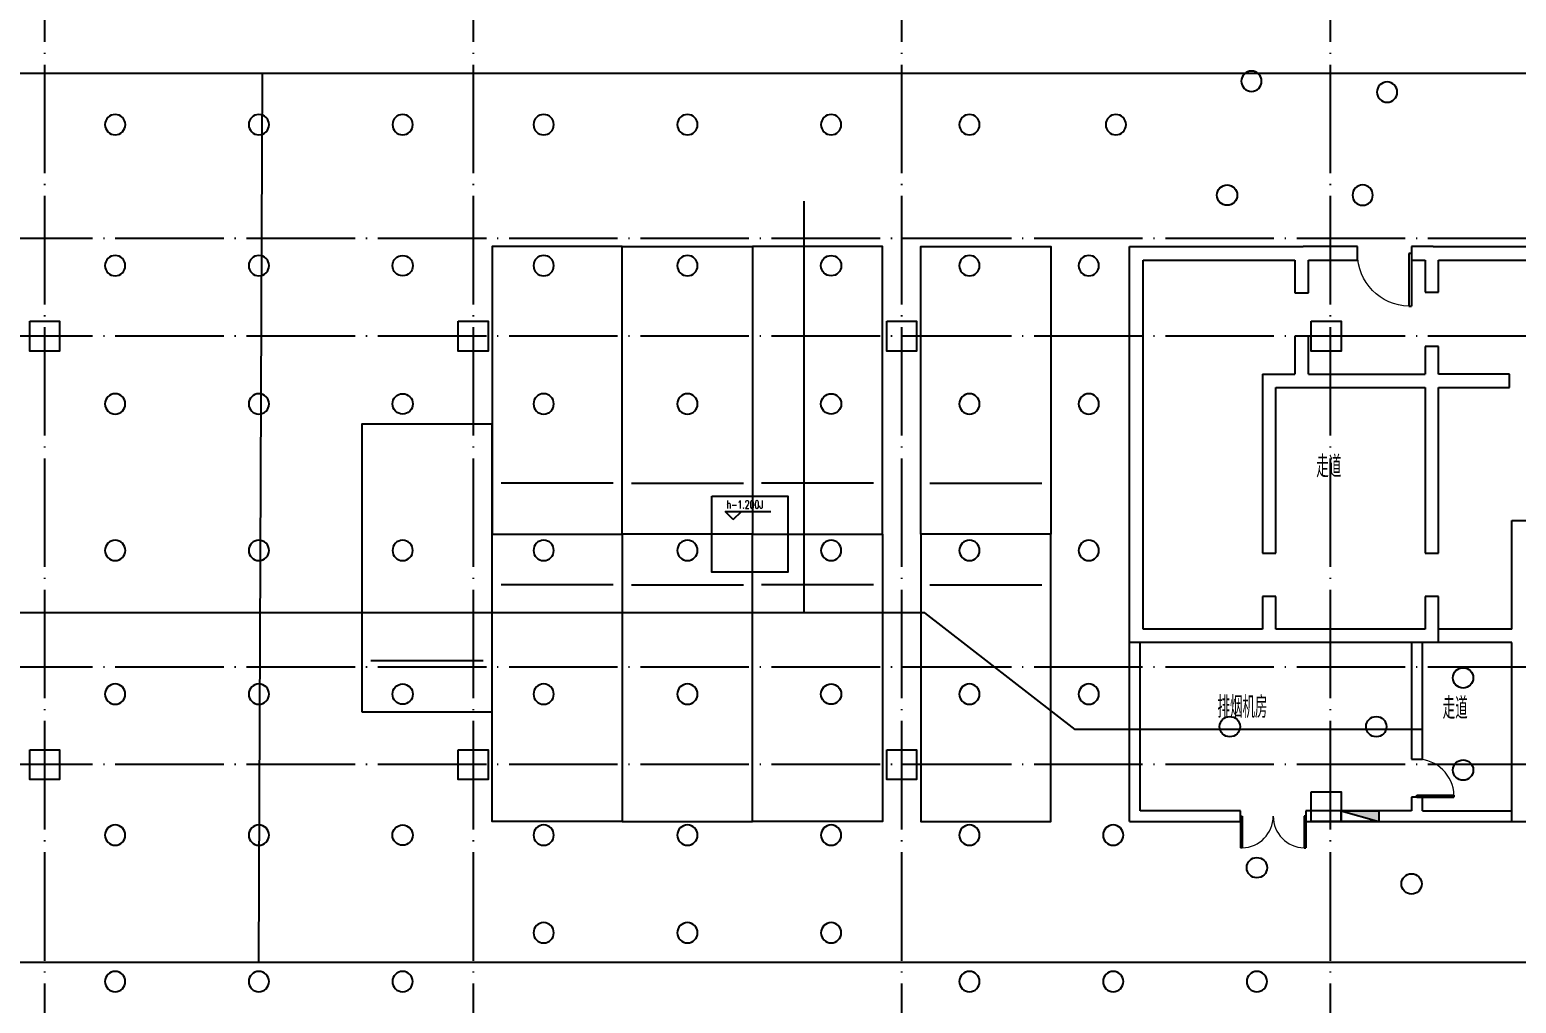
# Model space of a CAD drawing. Extents: x -23309 to 303886, y -33091 to 154511.
# Drawn here: x 131125 to 158531, y 7400 to 25350 of the extents above; entities that cross this region are included whole.
import ezdxf

# ---------------------------------------------------------------- set-up
doc = ezdxf.new("R2010")
doc.units = 0
doc.header["$LTSCALE"] = 1000
doc.header["$MEASUREMENT"] = 0
doc.linetypes.add('CONTINOUS', pattern=[0])
doc.linetypes.add('DOTE', pattern=[2.4200000000000004, 2, -0.2, 0.02, -0.2])
for name, color, linetype in [('COLUMN', 9, 'Continuous'), ('DIM_ELEV', 3, 'Continuous'), ('DOTE', 1, 'Continuous'), ('EQUIP_喷淋', 7, 'Continuous'), ('EQUIP_消火栓', 1, 'Continuous'), ('NT-PY', 1, 'Continuous'), ('PUB_TEXT', 210, 'Continuous'), ('WALL', 9, 'Continuous'), ('WINDOW', 4, 'Continuous'), ('下喷', 7, 'Continuous'), ('普通机动车位', 135, 'Continuous'), ('机动车位车档', 201, 'Continuous'), ('车行线', 2, 'Continuous'), ('集水坑', 42, 'CONTINOUS')]:
    doc.layers.add(name, color=color, linetype=linetype)
doc.styles.add('_TCH_DIM', font='SIMPLEX', dxfattribs={"bigfont": 'GBCBIG'})
doc.styles.add('HNSJY', font='simplex.shx', dxfattribs={"width": 0.8, "bigfont": 'gbcbig.shx'})

# ---------------------------------------------------------------- blocks, each defined once
blk = doc.blocks.new('$DorLib2D$00000001')
for p, q in [((0.45, 0.9750000000000001), (0.5000000000000002, 0.9750000000000001)), ((0.45, 0), (0.45, 0.9750000000000001)), ((0.5, 0), (0.5, 0.9750000000000001)), ((0.5, 0), (0.45, 0))]:
    blk.add_line(p, q)
at = {"lineweight": 13}
blk.add_arc((0.475, 0), 0.975, 91.4692835813538, 180, dxfattribs=at)
blk = doc.blocks.new('$DorLib2D$00000002')
for p, q in [((-0.5, -5.684341886080802e-17), (-0.5000000000000007, 0.4875)), ((-0.4750000000000007, 0.4875), (-0.5000000000000007, 0.4875)), ((-0.475, -2.842170943040401e-17), (-0.4750000000000007, 0.4875)), ((0.475, -2.842170943040401e-17), (0.4750000000000007, 0.4875)), ((0.4750000000000007, 0.4875), (0.5000000000000007, 0.4875)), ((0.5, -5.684341886080802e-17), (0.5000000000000007, 0.4875)), ((-0.5, -5.684341886080802e-17), (-0.475, -2.842170943040401e-17)), ((0.5, -5.684341886080802e-17), (0.475, -2.842170943040401e-17))]:
    blk.add_line(p, q)
at = {"lineweight": 13}
for centre, start, end in [((-0.4875, -4.263256414560601e-17), 0, 88.53071641864632), ((0.4875, -4.263256414560601e-17), 91.4692835813537, 180)]:
    blk.add_arc(centre, 0.4875, start, end, dxfattribs=at)
blk = doc.blocks.new('VAEGFHGFD')
at = {"layer": '车行线'}
for p, q in [((359018.4416805853, 117684.8744662253), (359082.6372674254, 134079.5435830635)), ((337912.6358726867, 117684.8741466289), (384119.038431926, 117684.874147622))]:
    blk.add_line(p, q, dxfattribs=at)
blk.add_lwpolyline([(327468.5026072838, 134079.5238063101), (428268.2575462968, 134079.5868632914), (428268.2575462968, 111818.6050974524)], dxfattribs=at)
blk = doc.blocks.new('hdfjfkjlkjlgh')
at = {"layer": '普通机动车位'}
blk.add_lwpolyline([(22002092.87490848, -3456002.984251085), (22004492.87490189, -3456002.984249472), (22004492.87490866, -3461302.984247654), (22002092.87491524, -3461302.984249271)], close=True, dxfattribs=at)
at = {"layer": '机动车位车档'}
blk.add_line((22004326.20824177, -3456940.484248754), (22002259.54157529, -3456940.484251279), dxfattribs=at)
blk = doc.blocks.new('$TwtSys$00000125')
blk.add_circle((0, 0, 1e-08), 1)
blk = doc.blocks.new('$TwtSys$00000434')
for p, q in [((-0.5, 0.5), (-0.5, -0.5)), ((-0.5, -0.5), (0.5, 0.5)), ((0.5, 0.5), (-0.5, 0.5)), ((0.5, -0.5), (0.5, 0.5)), ((-0.5, -0.5), (0.5, -0.5))]:
    blk.add_line(p, q)
blk.add_solid([(0.5, -0.5), (0.5, 0.5), (-0.5, -0.5)])

msp = doc.modelspace()

# ---------------------------------------------------------------- linework, layer by layer
at = {"layer": 'COLUMN', "color": 3, "ltscale": 5}
for points in [[(131125.4699501954, 19975.00000292331), (131675.4699503705, 19975.00000292331), (131675.4699503705, 19425.00000292331), (131125.4699501954, 19425.00000292331)], [(139025.44627757, 19975.00000281248), (139575.4462777451, 19975.00000281248), (139575.4462777451, 19425.00000281248), (139025.44627757, 19425.00000281248)], [(146925.4462776184, 19975.00000281248), (147475.4462777935, 19975.00000281248), (147475.4462777935, 19425.00000281248), (146925.4462776184, 19425.00000281248)], [(154750.4225917421, 19975.00000281248), (155300.4225919172, 19975.00000281248), (155300.4225919172, 19425.00000281248), (154750.4225917421, 19425.00000281248)], [(131125.4699501954, 12075.00000296242), (131675.4699503705, 12075.00000296242), (131675.4699503705, 11525.00000296242), (131125.4699501954, 11525.00000296242)], [(139025.44627757, 12075.00000285159), (139575.4462777451, 12075.00000285159), (139575.4462777451, 11525.00000285159), (139025.44627757, 11525.00000285159)], [(146925.4462775216, 12075.00000285159), (147475.4462776966, 12075.00000285159), (147475.4462776966, 11525.00000285159), (146925.4462775216, 11525.00000285159)], [(154750.868869666, 11300.19623810786), (155300.8688698411, 11300.19623810786), (155300.8688698411, 10750.19623810786), (154750.868869666, 10750.19623810786)]]:
    msp.add_lwpolyline(points, close=True, dxfattribs=at)
at = {"layer": 'DIM_ELEV'}
for p, q in [((144096.7484180443, 16317.27809411462), (143946.7484180443, 16467.27809411462)), ((143946.7484180443, 16467.27809411462), (144786.7484180443, 16467.27809411462)), ((144096.7484180443, 16317.27809411462), (144246.7484180443, 16467.27809411462))]:
    msp.add_line(p, q, dxfattribs=at)
at = {"layer": 'DOTE', "linetype": 'DOTE'}
for p, q in [((131399.9999995604, 136025.4422550014), (131400, -12369.09281809314)), ((139299.9999996647, 136025.4422550014), (139299.9999998324, -12369.09281753295)), ((147199.9999995306, 136025.4422550014), (147199.9999997839, -12369.09281744866)), ((155099.9999995604, 136025.4422550014), (155099.9999997988, -12369.09281784168)), ((267803.2771895379, 21499.99987729115), (-4883.621246222407, 21499.99988025601)), ((267803.2771896161, 19700.00000143785), (-4883.621246248484, 19700.00000488653)), ((267803.2771895267, 13599.99987769348), (-4883.621246211231, 13599.99987909046)), ((267803.277189523, 11800.00000136567), (-4883.621246248484, 11800.00000481436))]:
    msp.add_line(p, q, dxfattribs=at)
at = {"layer": 'NT-PY', "ltscale": 2}
for points in [[(156800.4351978635, 12449.54859422409), (150399.9999999998, 12449.50096435641), (147624.9999999998, 14599.50096435641), (120500.1498649826, 14599.50096435641), (120500.1498649826, 22449.50096435641), (102699.9999999998, 22449.50096435641)], [(145399.9999999998, 14599.50096435641), (145399.9999999998, 22188.15966006537)]]:
    msp.add_lwpolyline(points, dxfattribs=at)
at = {"layer": 'WALL'}
for p, q in [((151400.0301838294, 21350.19770872855), (154600.327689819, 21350.1977052631)), ((151400.0301838294, 14050.0194372249), (151400.0301838294, 21350.19770872855)), ((155602.6099722385, 21350.1977087658), (154600.327689819, 21350.1977052631)), ((155602.6099722385, 21100.19770067726), (155602.6099722385, 21350.1977087658)), ((157000.1503282562, 21350.19770526356), (156602.6099722385, 21350.1977087658)), ((156602.6099722385, 21350.1977087658), (156602.6099722348, 21100.19770067726)), ((157000.1503282562, 21350.19770526356), (160550.5358048491, 21350.19770526449)), ((151650.0301842839, 21100.19770404027), (154450.3275669366, 21100.1977040412)), ((151650.0301842876, 14300.02792872611), (151650.0301842839, 21100.19770404027)), ((154450.3275669366, 21100.1977040412), (154450.3268356696, 20500.3510101203)), ((154700.326829534, 20500.35070554476), (154700.3275635429, 21100.1977036547)), ((154700.3275635429, 21100.1977036547), (155602.6099722385, 21100.19770067726)), ((156602.6099722348, 21100.19770067726), (156850.1503288597, 21100.19770365517)), ((156850.1503288597, 21100.19770365517), (156850.1503292844, 20511.33031856158)), ((157100.1503267698, 20511.33031856158), (157100.1503250785, 21100.19770471082)), ((157100.1503250785, 21100.19770471082), (160450.5358052067, 21100.19770471129)), ((154450.3268356696, 20500.3510101203), (154700.326829534, 20500.35070554476)), ((156850.1503292844, 20511.33031856158), (157100.1503267698, 20511.33031856158)), ((154450.3258610256, 19700.35102574649), (154450.3250108063, 19002.09473423829)), ((154700.32585489, 19700.35072117095), (154450.3258610256, 19700.35102574649)), ((154700.3250074163, 19002.09473100287), (154700.32585489, 19700.35072117095)), ((157100.1503267698, 19511.33031856158), (156850.1503292844, 19511.33031856158)), ((156850.1503292844, 19511.33031856158), (156850.1503288597, 19002.09473100287)), ((157100.1503250785, 19002.09473086317), (157100.1503267698, 19511.33031856158)), ((153850.3264092281, 19002.09473423875), (153850.3223854192, 15700.1251228734)), ((153850.3264092281, 19002.09473423875), (154450.3250108063, 19002.09473423829)), ((154700.3250074163, 19002.09473100287), (156850.1503288597, 19002.09473100287)), ((158409.2261933163, 19002.09472701681), (157100.1503250785, 19002.09473086317)), ((158409.2261932679, 18752.09473730047), (158409.2261933163, 19002.09472701681)), ((154100.3223843537, 15700.12481803756), (154100.3261032365, 18752.09472386941)), ((154100.3261032365, 18752.09472386941), (154600.3248266764, 18752.09473288368)), ((154600.3248266764, 18752.09473288368), (156850.1503256597, 18752.09473116818)), ((156850.1503256597, 18752.09473116818), (156850.1503269039, 15700.21592793689)), ((157100.1503263153, 18752.09473361523), (158409.2261932679, 18752.09473730047)), ((157100.15032693, 15700.21592793689), (157100.1503263153, 18752.09473361523)), ((158450.4334471896, 16300.1953479888), (160450.5358031504, 16300.19638736063)), ((158450.4352811798, 14300.20765990095), (158450.4334471896, 16300.1953479888)), ((153850.3223854192, 15700.1251228734), (154100.3223843537, 15700.12481803756)), ((156850.1503269039, 15700.21592793689), (157100.15032693, 15700.21592793689)), ((153850.3214099482, 14900.1251228748), (153850.3206758946, 14300.10267895536)), ((154100.321408879, 14900.12481803895), (153850.3214099482, 14900.1251228748)), ((154100.3206747398, 14300.11147193966), (154100.321408879, 14900.12481803895)), ((157100.15032693, 14900.21592793643), (156850.1503269039, 14900.21592793689)), ((156850.1503269039, 14900.21592793689), (156850.1503256634, 14300.21323398064)), ((157100.150326319, 14050.22243311704), (157100.15032693, 14900.21592793643)), ((153850.3206758946, 14300.10267895536), (151650.0301842876, 14300.02792872611)), ((156700.4315002076, 14300.20765725133), (154100.3206747398, 14300.11147193966)), ((156850.1503256634, 14300.21323398064), (156700.4315002076, 14300.20765725133)), ((158450.4352811798, 14300.20765990095), (157096.1534407921, 14300.20765742316)), ((151400.0301159695, 10750.19574394013), (151400.0325036943, 14050.02290715865)), ((154000.3252848499, 14050.10777389287), (151400.0301838294, 14050.0194372249)), ((151600.0302600227, 10950.19577654387), (151600.0325036943, 14050.02276220109)), ((156700.4407482855, 14050.20765742223), (154000.3257377632, 14050.1077739087)), ((156600.4352002405, 14050.20394749596), (156600.4352037162, 11900.19656465558)), ((157100.150326319, 14050.22243311704), (156700.4407482855, 14050.20765742223)), ((156800.4352002256, 11900.19656465558), (156800.4351991527, 14050.21134595975)), ((158450.4354943079, 14050.20940075751), (157096.1534407921, 14050.20765742316)), ((158450.4355284531, 10750.19695112386), (158450.4354943079, 14050.20765876147)), ((156600.4352037162, 11900.19656465558), (156800.4352002256, 11900.19656465558)), ((156800.4352002256, 11200.19656465558), (156600.4352037162, 11200.19656465558)), ((156600.4352037162, 11200.19656465558), (156600.4352002367, 10950.19653095753)), ((156800.435199149, 10950.19655956217), (156800.4352002256, 11200.19656465558)), ((151400.0301159695, 10750.19574394013), (153449.9764884748, 10750.19605470571)), ((153449.9764582999, 10950.19605503447), (151600.0302600227, 10950.19577654387)), ((153449.9764884748, 10750.19605470571), (153449.9764582999, 10950.19605503447)), ((156600.4352002367, 10950.19653095753), (154649.9764582999, 10950.19623607938)), ((154649.9764582999, 10950.19623607938), (154649.9764884785, 10750.19623613899)), ((154649.9764884785, 10750.19623613899), (156700.4352145344, 10750.1965453311)), ((156700.4352150708, 10750.1965453311), (158450.4355284531, 10750.19656343834)), ((156800.435199149, 10950.19655956217), (158450.4355263837, 10950.19657663471)), ((158450.4355284531, 10750.19695112386), (160450.5358066261, 10750.19732507487))]:
    msp.add_line(p, q, dxfattribs=at)
at = {"layer": '集水坑'}
msp.add_lwpolyline([(143699.9526269361, 16750.19771047391), (145099.9526269361, 16750.19771047391), (145099.9526269361, 15350.19771047391), (143699.9526269361, 15350.19771047391)], close=True, dxfattribs=at)

# ---------------------------------------------------------------- block references
at = {"layer": 'EQUIP_喷淋', "xscale": -187.5, "yscale": 187.5, "zscale": 187.5}
for p, rotation in [((153649.827797953, 24399.74060820322), 179.9999999998358), ((156149.5004520863, 24199.75072349003), 179.9999999228433), ((132700.2977775298, 23599.77918176167), 179.9999999228433), ((135350.2977489196, 23599.77918176213), 179.9999999998358), ((138000.1494541019, 23599.7791817626), 179.9999999228433), ((140600.0948144607, 23599.75072348909), 179.9999999228433), ((143250.0947858505, 23599.75072348956), 179.9999999998358), ((145899.9464910328, 23599.75072349003), 179.9999999228433), ((148449.8278265633, 23599.74060820276), 179.9999999228433), ((151149.827797953, 23599.74060820322), 179.9999999998358), ((135350.2977489568, 20999.98786960356), 179.9999999998358), ((143250.0947858877, 20999.95941133099), 179.9999999998358), ((150649.8277979903, 20999.94929604465), 179.9999999998358), ((135350.2977489755, 18450.00094426004), 179.9999999998358), ((143250.0947858468, 18450.00094426051), 179.9999999998358), ((148449.8278265931, 18450.00094426051), 179.9999999998358), ((150649.8277979828, 18450.00094426097), 179.9999999998358), ((132700.2977775633, 15749.79225641815), 179.9999999228433), ((135350.2977489531, 15749.79225641862), 179.9999999998358), ((138000.1494541354, 15749.79225641908), 179.9999999228433), ((140600.0948144346, 15749.79225641862), 179.9999999228433), ((143250.0947858244, 15749.79225641908), 179.9999999998358), ((145899.9464910068, 15749.79225641955), 179.9999999228433), ((148449.8278265856, 15749.79225641955), 179.9999999998358), ((150649.8277979754, 15749.79225642001), 179.9999999998358), ((135350.2977489904, 13100.00094426004), 179.9999999998358), ((143250.0947858617, 13100.00094426051), 179.9999999998358), ((148449.8278265819, 13100.00094426097), 179.9999999998358), ((150649.8277979717, 13100.00094426144), 179.9999999998358), ((135350.1494541876, 10500.00000362145), 179.9999999998358), ((140600.0948144719, 10500.00000362145), 179.9999999228433), ((143250.0947858617, 10500.00000362191), 179.9999999998358), ((145899.946491044, 10500.00000362238), 179.9999999228433), ((151099.8277979717, 10500.00000362098), 179.9999999998358), ((140600.0948144495, 8699.791315780021), 179.9999999228433), ((143250.0947858393, 8699.791315780487), 179.9999999998358), ((145899.9464910217, 8699.791315780953), 179.9999999228433), ((132700.1494827755, 7799.791315779556), 179.9999999228433), ((135350.1494541653, 7799.791315780021), 179.9999999998358), ((138000.0011593476, 7799.791315780487), 179.9999999228433), ((148449.8278265595, 7799.79131577909), 179.9999999228433), ((151099.8277979493, 7799.791315779556), 179.9999999998358), ((153749.6795031317, 7799.791315780021), 179.9999999228433)]:
    msp.add_blockref('$TwtSys$00000125', p, dxfattribs=dict(at, rotation=rotation))
at = {"layer": 'EQUIP_喷淋', "xscale": 187.5, "yscale": 187.5, "zscale": 187.5}
for p in [(157550.4352187514, 13400.20384841505), (153250.4352187514, 12500.20362985833), (155950.4352187514, 12500.20384841505), (157550.4352187514, 11700.20384841505), (156600.5119657591, 9600.196982338093)]:
    msp.add_blockref('$TwtSys$00000125', p, dxfattribs=at)
at = {"layer": 'EQUIP_消火栓', "xscale": -700, "yscale": 200, "zscale": 700, "rotation": 179.999999999467}
msp.add_blockref('$TwtSys$00000434', (155650.4225925766, 10850.64260155149), dxfattribs=at)
at = {"layer": 'WINDOW'}
for name, p, xscale, yscale, zscale, rotation in [('$DorLib2D$00000001', (156102.6099627642, 21225.19770072616), -1000, 1000, 1000, 180), ('$DorLib2D$00000001', (156700.4351994433, 11550.19655918825), 700.0000000000001, 700.0000000000001, -700, 270), ('$DorLib2D$00000002', (154049.9764735438, 10850.19614545518), 1199.999999999997, 1199.999999999997, -1200, 180.0000086442363)]:
    msp.add_blockref(name, p, dxfattribs=dict(at, xscale=xscale, yscale=yscale, zscale=zscale, rotation=rotation))
at = {"layer": '下喷', "xscale": 187.5, "yscale": 187.5, "zscale": 187.5}
for p in [(153199.6795031354, 22299.93888995005), (138000.1494541392, 20999.98786960403), (145899.9464910701, 20999.95941133145), (138000.1494541578, 18450.00094426051), (145899.9464910291, 18450.00094426097), (138000.1494541727, 13100.00094426051), (145899.946491044, 13100.00094426097), (138000.0011593699, 10500.00000362191), (153749.679503154, 9900.000003621448)]:
    msp.add_blockref('$TwtSys$00000125', p, dxfattribs=at)
at = {"layer": '下喷', "xscale": 187.5, "yscale": -187.5, "zscale": 187.5, "rotation": 359.9999999998358}
for p in [(155699.3521572836, 22299.93888995005), (132700.1494827643, 20999.98786960356), (140599.9465196952, 20999.95941133099), (148449.6795317978, 20999.94929604465), (132700.1494827829, 18450.00094426004), (140599.9465196542, 18450.00094426051), (132700.1494827978, 13100.00094426004), (140599.9465196691, 13100.00094426051), (132700.0011879951, 10500.00000362145), (148449.6795317791, 10500.00000362098)]:
    msp.add_blockref('$TwtSys$00000125', p, dxfattribs=at)
at = {"layer": '普通机动车位', "xscale": -1, "rotation": 180}
for p in [(-21862442.92226611, -3439952.786541913), (-21857642.91346734, -3439952.842641872), (-21864842.92224653, -3443227.984241664)]:
    msp.add_blockref('hdfjfkjlkjlgh', p, dxfattribs=at)
at = {"layer": '普通机动车位'}
for p, rotation in [((22146542.82753767, -3439952.786541943), 180), ((22152043.80602274, -3439952.842641872), 179.9999998539099)]:
    msp.add_blockref('hdfjfkjlkjlgh', p, dxfattribs=dict(at, rotation=rotation))
for p in [(-21862442.92226611, 3472053.181960251), (-21857642.92227928, 3472053.181960251)]:
    msp.add_blockref('hdfjfkjlkjlgh', p, dxfattribs=at)
at = {"layer": '普通机动车位', "xscale": -1}
for p in [(22146542.82753767, 3472053.181960282), (22152043.81483469, 3472053.181960251)]:
    msp.add_blockref('hdfjfkjlkjlgh', p, dxfattribs=at)
at = {"layer": '车行线'}
msp.add_blockref('VAEGFHGFD', (-223668.5026252456, -109529.5836282151), dxfattribs=at)

# ---------------------------------------------------------------- texts
at = {"layer": 'PUB_TEXT', "style": 'HNSJY', "width": 0.8}
for s, p in [('走道', (154844.7464831136, 17095.6116337807)), ('排烟机房', (153022.5959767811, 12660.39148858964)), ('走道', (157175.0019445531, 12641.00989112566))]:
    msp.add_text(s, height=400, rotation=0.009011153975772354, dxfattribs=at).set_placement(p)
at = {"layer": 'PUB_TEXT', "color": 0, "style": '_TCH_DIM', "width": 0.7058823529411765}
msp.add_text('h-1.200J', height=148.75, dxfattribs=at).set_placement((143969.7498544049, 16519.77809411462))

doc.saveas('drawing.dxf')
